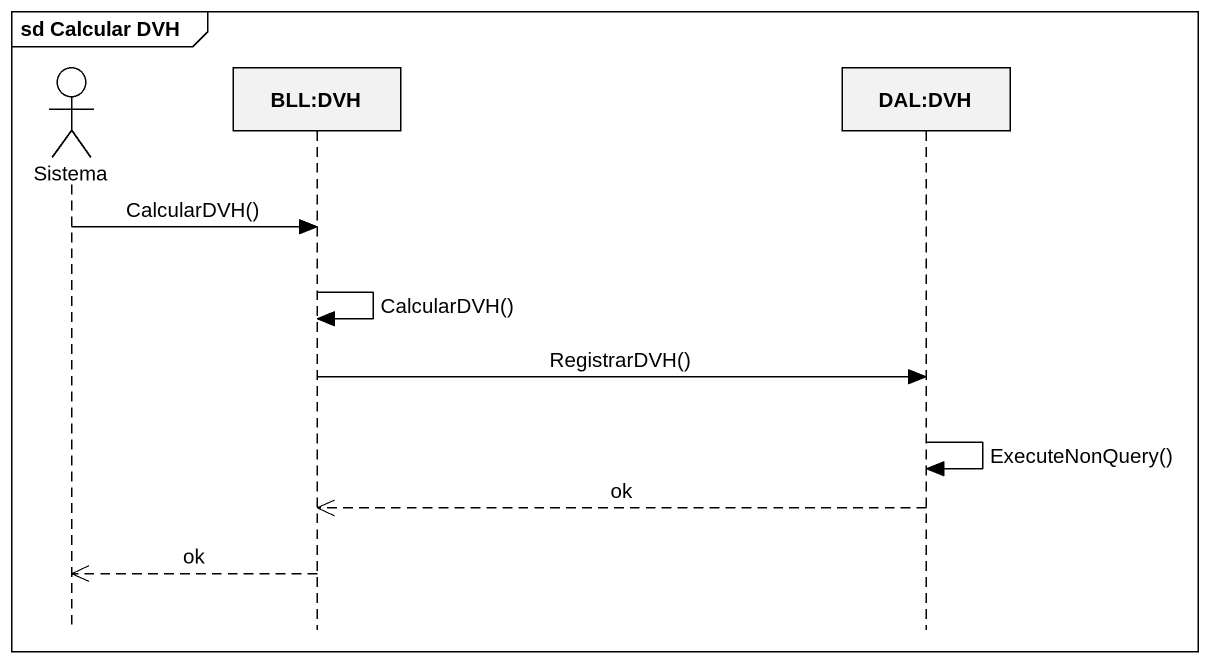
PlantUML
@startuml
mainframe sd Calcular DVH
hide footbox
actor Sistema
participant "BLL:DVH" as BLL_DVH
participant "DAL:DVH" as DAL_DVH

Sistema -> BLL_DVH : CalcularDVH()
BLL_DVH -> BLL_DVH : CalcularDVH()
BLL_DVH -> DAL_DVH : RegistrarDVH()
DAL_DVH -> DAL_DVH : ExecuteNonQuery()
DAL_DVH -->> BLL_DVH : ok
BLL_DVH -->> Sistema : ok
@enduml
